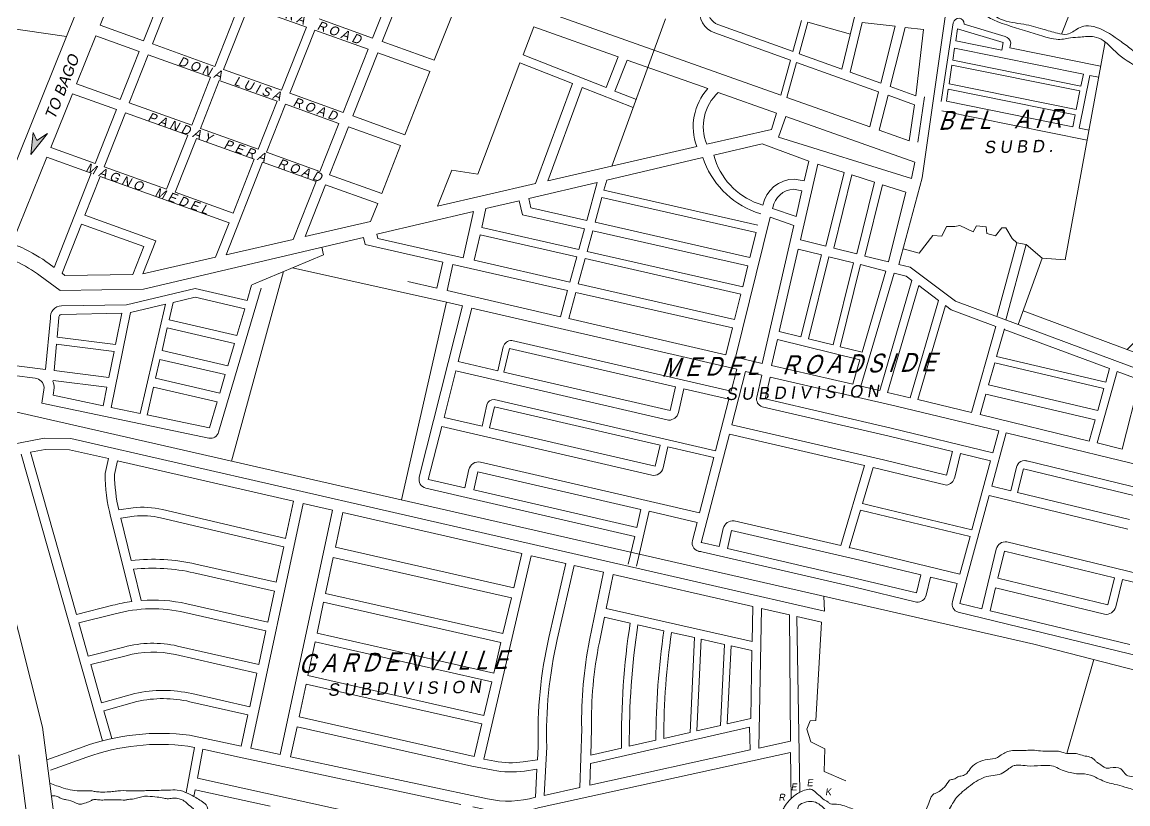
# Model space of a CAD drawing. Header units: metres. Extents: x -460 to 31334, y -1777 to 24987.
# Drawn here: x 71.998 to 73.101, y -757.278 to -756.499 of the extents above; entities that cross this region are included whole.
import ezdxf
from ezdxf.enums import TextEntityAlignment as Align

# ---------------------------------------------------------------- set-up
doc = ezdxf.new("R2010")
doc.units = ezdxf.units.M
doc.header["$MEASUREMENT"] = 0
doc.layers.add('VICINITY_MAP', color=7, linetype='Continuous', lineweight=13)
doc.styles.add('LOT_NO', font='ARIALN.TTF', dxfattribs={"width": 1.5})
doc.styles.add('PX-0', font='leroy')

msp = doc.modelspace()

# ---------------------------------------------------------------- hatches: boundary and pattern name
at = {"layer": 'VICINITY_MAP', "lineweight": 0}
msp.add_hatch(color=250, dxfattribs=at).paths.add_polyline_path([(72.02373, -756.60976), (72.01305, -756.6168), (72.00948, -756.6089), (72.00706, -756.63058)])

# ---------------------------------------------------------------- linework, layer by layer
at = {"layer": 'VICINITY_MAP', "color": 250, "lineweight": 0}
for p, q in [((72.11938, -756.51726), (72.14423, -756.45432)), ((72.34776, -756.51461), (72.37141, -756.4547)), ((72.12837, -756.52049), (72.15322, -756.45755)), ((72.35736, -756.51806), (72.38102, -756.45812)), ((72.40928, -756.53672), (72.43301, -756.4766)), ((72.19062, -756.54286), (72.21546, -756.47992)), ((72.19925, -756.54596), (72.2241, -756.48302)), ((72.28176, -756.50374), (72.2241, -756.48302)), ((72.34776, -756.51461), (72.29455, -756.49548)), ((72.58633, -756.64221), (72.6399, -756.49531)), ((72.76683, -756.52807), (72.7754, -756.4972)), ((72.77287, -756.53025), (72.78157, -756.49892)), ((72.82927, -756.48933), (72.81567, -756.54564)), ((72.11938, -756.51726), (72.07605, -756.50168)), ((72.25692, -756.56669), (72.28176, -756.50374)), ((72.26526, -756.56968), (72.29011, -756.50674)), ((72.34331, -756.52586), (72.29011, -756.50674)), ((72.85449, -756.5596), (72.86886, -756.5029)), ((72.86388, -756.56297), (72.87881, -756.50408)), ((72.91446, -756.57799), (72.92669, -756.49947)), ((72.93103, -756.50528), (72.97656, -756.51919)), ((72.93747, -756.50066), (72.97841, -756.51316)), ((72.1151, -756.52811), (72.07169, -756.51251)), ((72.19062, -756.54286), (72.12837, -756.52049)), ((72.40928, -756.53672), (72.35736, -756.51806)), ((72.92913, -756.51751), (72.9752, -756.52682)), ((72.97656, -756.51919), (72.97503, -756.52679)), ((72.98391, -756.51936), (72.9829, -756.52433)), ((72.0962, -756.57598), (72.1151, -756.52811)), ((72.10519, -756.57921), (72.12409, -756.53134)), ((72.18633, -756.55371), (72.12409, -756.53134)), ((72.31847, -756.58881), (72.34331, -756.52586)), ((72.32807, -756.59226), (72.35291, -756.52931)), ((72.40519, -756.5481), (72.35291, -756.52931)), ((72.49772, -756.53135), (72.58055, -756.56403)), ((72.92784, -756.52471), (73.05635, -756.55068)), ((72.9829, -756.52433), (73.07353, -756.54265)), ((72.4947, -756.53929), (72.54691, -756.55989)), ((72.59266, -756.53333), (72.58055, -756.56403)), ((72.60157, -756.5365), (72.58934, -756.5675)), ((72.75473, -756.57161), (72.76442, -756.53672)), ((72.76078, -756.57376), (72.77046, -756.53889)), ((72.92538, -756.54158), (73.05297, -756.56737)), ((72.92614, -756.53665), (73.05396, -756.56248)), ((72.16744, -756.60158), (72.18633, -756.55371)), ((72.25692, -756.56669), (72.19925, -756.54596)), ((72.37999, -756.61092), (72.40484, -756.54797)), ((73.05217, -756.60427), (73.06274, -756.55197)), ((73.05396, -756.56248), (73.05635, -756.55068)), ((73.06274, -756.55197), (73.0715, -756.55374)), ((72.0962, -756.57598), (72.05244, -756.56025)), ((72.17607, -756.60468), (72.19497, -756.55681)), ((72.25263, -756.57754), (72.19497, -756.55681)), ((72.51013, -756.65973), (72.54691, -756.55989)), ((72.52235, -756.65692), (72.55668, -756.56374)), ((72.55668, -756.56374), (72.60761, -756.58384)), ((72.92246, -756.5603), (73.04922, -756.58592)), ((72.09229, -756.5859), (72.04845, -756.57015)), ((72.31847, -756.58881), (72.26526, -756.56968)), ((72.58934, -756.5675), (72.61073, -756.57594)), ((72.84346, -756.60314), (72.85228, -756.56832)), ((72.85285, -756.60648), (72.86167, -756.57169)), ((72.89134, -756.61833), (72.89792, -756.57324)), ((72.92163, -756.56561), (73.04816, -756.59118)), ((73.04922, -756.58592), (73.05297, -756.56737)), ((72.07106, -756.63967), (72.09229, -756.5859)), ((72.16744, -756.60158), (72.10519, -756.57921)), ((72.23374, -756.62541), (72.25263, -756.57754)), ((72.24208, -756.62841), (72.26098, -756.58053)), ((72.31419, -756.59966), (72.26098, -756.58053)), ((72.91525, -756.58702), (73.06002, -756.61629)), ((72.91978, -756.57751), (73.04578, -756.60298)), ((72.08005, -756.6429), (72.10128, -756.58913)), ((72.16352, -756.6115), (72.10128, -756.58913)), ((72.37999, -756.61092), (72.32807, -756.59226)), ((72.75056, -756.58944), (72.74538, -756.60563)), ((72.75963, -756.59267), (72.75228, -756.6135)), ((73.04578, -756.60298), (73.04816, -756.59118)), ((72.23374, -756.62541), (72.17607, -756.60468)), ((72.29529, -756.64753), (72.31419, -756.59966)), ((72.30489, -756.65098), (72.32378, -756.60311)), ((72.37571, -756.62177), (72.32378, -756.60311)), ((73.05217, -756.60427), (73.06205, -756.60626)), ((72.1423, -756.66527), (72.16352, -756.6115)), ((72.15093, -756.66837), (72.17216, -756.6146)), ((72.22982, -756.63533), (72.17216, -756.6146)), ((72.07106, -756.63967), (72.02684, -756.62378)), ((72.29529, -756.64753), (72.24208, -756.62841)), ((72.35681, -756.66964), (72.37571, -756.62177)), ((72.06727, -756.64927), (72.02298, -756.63335)), ((72.20171, -756.73067), (72.23816, -756.63833)), ((72.2086, -756.6891), (72.22982, -756.63533)), ((72.29137, -756.65745), (72.23816, -756.63833)), ((72.79173, -756.64024), (72.77426, -756.71583)), ((72.78263, -756.63733), (72.77807, -756.65707)), ((72.88499, -756.65451), (72.88841, -756.63844)), ((72.0302, -756.74318), (72.06727, -756.64927)), ((72.06095, -756.69128), (72.07626, -756.6525)), ((72.20481, -756.69869), (72.07626, -756.6525)), ((72.1423, -756.66527), (72.08005, -756.6429)), ((72.35681, -756.66964), (72.30489, -756.65098)), ((72.81791, -756.64862), (72.7996, -756.72214)), ((72.82564, -756.6511), (72.80746, -756.7241)), ((72.26854, -756.7153), (72.29137, -756.65745)), ((72.28059, -756.71253), (72.30097, -756.6609)), ((72.3529, -756.67956), (72.30097, -756.6609)), ((72.57163, -756.65856), (72.56127, -756.69633)), ((72.58113, -756.65632), (72.57839, -756.66632)), ((72.84824, -756.65833), (72.83044, -756.72981)), ((72.85623, -756.66089), (72.83856, -756.73184)), ((72.2086, -756.6891), (72.15093, -756.66837)), ((72.50555, -756.68368), (72.50342, -756.6746)), ((72.57645, -756.67342), (72.56964, -756.69823)), ((72.73027, -756.70834), (72.57645, -756.67342)), ((72.7319, -756.70117), (72.57839, -756.66632)), ((72.77579, -756.6669), (72.76988, -756.6925)), ((72.87927, -756.66826), (72.86199, -756.73767)), ((72.3458, -756.69753), (72.3529, -756.67956)), ((72.46082, -756.68462), (72.45653, -756.70348)), ((72.49727, -756.69078), (72.49399, -756.67682)), ((72.56127, -756.69633), (72.50555, -756.68368)), ((72.13183, -756.71676), (72.06095, -756.69128)), ((72.44836, -756.68754), (72.43791, -756.73358)), ((72.55896, -756.70478), (72.49727, -756.69078)), ((72.03815, -756.74904), (72.05752, -756.69998)), ((72.11977, -756.72235), (72.05752, -756.69998)), ((72.19124, -756.73308), (72.20481, -756.69869)), ((72.55329, -756.72545), (72.45653, -756.70348)), ((72.55896, -756.70478), (72.55329, -756.72545)), ((72.56732, -756.70668), (72.56166, -756.72735)), ((72.72186, -756.74177), (72.56732, -756.70668)), ((72.72396, -756.73327), (72.56964, -756.69823)), ((72.76784, -756.70132), (72.73605, -756.83882)), ((72.11882, -756.74973), (72.13183, -756.71676)), ((72.34033, -756.72041), (72.33867, -756.71334)), ((72.35295, -756.71429), (72.35198, -756.71021)), ((72.43791, -756.73358), (72.35295, -756.71429)), ((72.4549, -756.71066), (72.44912, -756.73613)), ((72.55134, -756.73255), (72.4549, -756.71066)), ((72.98998, -756.71875), (72.96993, -756.79219)), ((72.10878, -756.75017), (72.11977, -756.72235)), ((72.29877, -756.73065), (72.29703, -756.72313)), ((72.41765, -756.73796), (72.34033, -756.72041)), ((72.71672, -756.76255), (72.56166, -756.72735)), ((72.77213, -756.72503), (72.75315, -756.80714)), ((72.99931, -756.72024), (72.97895, -756.79554)), ((72.22733, -756.76051), (72.29877, -756.73065)), ((72.41177, -756.76385), (72.41765, -756.73796)), ((72.42203, -756.76623), (72.42792, -756.7403)), ((72.54211, -756.76622), (72.42792, -756.7403)), ((72.54443, -756.75777), (72.44912, -756.73613)), ((72.55134, -756.73255), (72.54443, -756.75777)), ((72.55971, -756.73445), (72.5528, -756.75967)), ((72.71495, -756.7697), (72.55971, -756.73445)), ((72.7748, -756.81253), (72.79516, -756.73076)), ((72.78238, -756.81441), (72.80273, -756.73265)), ((72.80693, -756.82052), (72.82728, -756.73876)), ((72.81375, -756.82222), (72.83411, -756.74046)), ((72.99143, -756.80018), (73.01515, -756.7339)), ((72.86758, -756.74879), (72.83458, -756.86159)), ((72.85954, -756.74679), (72.83587, -756.82773)), ((72.70868, -756.79506), (72.5528, -756.75967)), ((72.88549, -756.75617), (72.85338, -756.86594)), ((72.89218, -756.76118), (72.86102, -756.8677)), ((72.54211, -756.76622), (72.53495, -756.79233)), ((72.55048, -756.76812), (72.54331, -756.79426)), ((72.70657, -756.80356), (72.55048, -756.76812)), ((72.11603, -756.88876), (72.14124, -756.77991)), ((72.14494, -756.79536), (72.14893, -756.77811)), ((72.91208, -756.7761), (72.88371, -756.87307)), ((72.9188, -756.78113), (72.89137, -756.87492)), ((72.08727, -756.88273), (72.1064, -756.78805)), ((72.09139, -756.81999), (72.09767, -756.78886)), ((72.21238, -756.81098), (72.14494, -756.79536)), ((72.13784, -756.82599), (72.14308, -756.80338)), ((72.21004, -756.8189), (72.14308, -756.80338)), ((72.7748, -756.81253), (72.75315, -756.80714)), ((72.94492, -756.88787), (72.96926, -756.80202)), ((72.96977, -756.83196), (72.97759, -756.80438)), ((72.03329, -756.81266), (72.09139, -756.81999)), ((72.75136, -756.81489), (72.74533, -756.84096)), ((72.83363, -756.83537), (72.75136, -756.81489)), ((72.80693, -756.82052), (72.78238, -756.81441)), ((72.0324, -756.81974), (72.08997, -756.82701)), ((72.08474, -756.85289), (72.08997, -756.82701)), ((72.20344, -756.84119), (72.13784, -756.82599)), ((72.83587, -756.82773), (72.81375, -756.82222)), ((71.94954, -756.83562), (72.02177, -756.84497)), ((72.13145, -756.85356), (72.13577, -756.83491)), ((72.20083, -756.84998), (72.13577, -756.83491)), ((72.83363, -756.83537), (72.82651, -756.85972)), ((72.96175, -756.86025), (72.96797, -756.83831)), ((73.07687, -756.86399), (72.96797, -756.83831)), ((73.07867, -756.85764), (72.96977, -756.83196)), ((73.08509, -756.83499), (73.08513, -756.83487)), ((72.03015, -756.84601), (72.08474, -756.85289)), ((73.06998, -756.91812), (73.09016, -756.84695)), ((73.07867, -756.85764), (73.08251, -756.84411)), ((72.02923, -756.85584), (72.08278, -756.8626)), ((72.07906, -756.88101), (72.08278, -756.8626)), ((72.12293, -756.89036), (72.12939, -756.86248)), ((72.19278, -756.87717), (72.12939, -756.86248)), ((72.19539, -756.86837), (72.13145, -756.85356)), ((73.07065, -756.88593), (72.96175, -756.86025)), ((73.09508, -756.92419), (73.11267, -756.85532)), ((72.95334, -756.88991), (72.9591, -756.86958)), ((73.068, -756.89526), (72.9591, -756.86958)), ((73.07065, -756.88593), (73.07687, -756.86399)), ((73.06207, -756.91621), (73.068, -756.89526)), ((72.00664, -756.92743), (72.05252, -757.08896)), ((71.99742, -756.92923), (72.07858, -757.21495)), ((72.81457, -757.02037), (72.83832, -756.94053)), ((72.83605, -756.9785), (72.84672, -756.94261)), ((72.27858, -756.97832), (72.22643, -757.22244)), ((72.26906, -756.97614), (72.26109, -757.01349)), ((72.3078, -756.98502), (72.25575, -757.22871)), ((72.31808, -756.98738), (72.31065, -757.02216)), ((72.61078, -757.04091), (72.62341, -756.98627)), ((72.61107, -757.00251), (72.61526, -756.98439)), ((72.82286, -757.02284), (72.83407, -756.98517)), ((72.60263, -757.03902), (72.60906, -757.01123)), ((72.25932, -757.02177), (72.25179, -757.05701)), ((72.30846, -757.03244), (72.30084, -757.06811)), ((72.50601, -757.03048), (72.45855, -757.23325)), ((72.49647, -757.02829), (72.48848, -757.06242)), ((72.24992, -757.06575), (72.24331, -757.0967)), ((72.29897, -757.07685), (72.29236, -757.10781)), ((72.48608, -757.07265), (72.47777, -757.10816)), ((72.58066, -757.08299), (72.72617, -757.11588)), ((72.72682, -757.08113), (72.72617, -757.11588)), ((72.73549, -757.08312), (72.73289, -757.22219)), ((72.57867, -757.09181), (72.60452, -757.09765)), ((72.76335, -757.08951), (72.7644, -757.21525)), ((72.77054, -757.09116), (72.77373, -757.26623)), ((72.05492, -757.09739), (72.06431, -757.13047)), ((72.24148, -757.10528), (72.2343, -757.13889)), ((72.61225, -757.0994), (72.63818, -757.10526)), ((72.29052, -757.11638), (72.28335, -757.14999)), ((72.64577, -757.10698), (72.66882, -757.11219)), ((72.66422, -757.20663), (72.66882, -757.11219)), ((72.67098, -757.2051), (72.67544, -757.11369)), ((72.67544, -757.11369), (72.69869, -757.11894)), ((72.47573, -757.11687), (72.46852, -757.14769)), ((72.69475, -757.19969), (72.69869, -757.11894)), ((72.70129, -757.1982), (72.70509, -757.12039)), ((72.70509, -757.12039), (72.726, -757.12512)), ((72.726, -757.12512), (72.72473, -757.19286)), ((72.06671, -757.1389), (72.0776, -757.17725)), ((72.23247, -757.14745), (72.22526, -757.1812)), ((72.28152, -757.15855), (72.27455, -757.19114)), ((72.46652, -757.15622), (72.45869, -757.18968)), ((72.07984, -757.18513), (72.08769, -757.21277)), ((72.22355, -757.18921), (72.21689, -757.2204)), ((72.70129, -757.1982), (72.72473, -757.19286)), ((72.27246, -757.20094), (72.26606, -757.23091)), ((72.45669, -757.19821), (72.44909, -757.23066)), ((72.56513, -757.23746), (72.72357, -757.2014)), ((72.67098, -757.2051), (72.69475, -757.19969)), ((72.72357, -757.2014), (72.72414, -757.22412)), ((72.60371, -757.22041), (72.63019, -757.21438)), ((72.63796, -757.21261), (72.66422, -757.20663)), ((72.69433, -757.2081), (72.69434, -757.20806)), ((72.17037, -757.22171), (72.16188, -757.26663)), ((72.17852, -757.22325), (72.17304, -757.25221)), ((72.25575, -757.22871), (72.22643, -757.22244)), ((72.56537, -757.22913), (72.59582, -757.2222)), ((72.76449, -757.22649), (72.76499, -757.27252)), ((72.42861, -757.30834), (72.17304, -757.25221)), ((72.17084, -757.26383), (72.16958, -757.27052)), ((72.24571, -757.28027), (72.17084, -757.26383))]:
    msp.add_line(p, q, dxfattribs=at)
for points in [[(72.09954, -756.37155), (71.9603, -756.71702)], [(72.10135, -756.43891), (72.07605, -756.50168)], [(72.38853, -756.44147), (72.75473, -756.57161)], [(72.95377, -756.47174), (72.93792, -756.46838), (72.94123, -756.44399), (72.9568, -756.44142), (72.98475, -756.45523), (73.01083, -756.44681), (73.0183, -756.46067), (73.05185, -756.46682), (73.03458, -756.51072)], [(72.92039, -756.48192), (72.89568, -756.65403), (72.87252, -756.74029)], [(72.78157, -756.49892), (72.8241, -756.51073)], [(72.86886, -756.5029), (72.83598, -756.49898), (72.82399, -756.54863)], [(72.04254, -756.51297), (71.95738, -756.50084)], [(72.50835, -756.50337), (72.49772, -756.53135)], [(72.50835, -756.50337), (72.59266, -756.53333)], [(72.8892, -756.57208), (72.89709, -756.50626), (72.87881, -756.50408)], [(72.92913, -756.51751), (72.93103, -756.50528)], [(72.07169, -756.51251), (72.05244, -756.56025)], [(73.07797, -756.51845), (73.03812, -756.73568), (73.01515, -756.7339), (72.99931, -756.72024), (72.98998, -756.71875), (72.98532, -756.71442), (72.97901, -756.70373), (72.9752, -756.70381), (72.96865, -756.71186), (72.96021, -756.70944), (72.95947, -756.7029), (72.94985, -756.70187), (72.94646, -756.70788), (72.93322, -756.70129), (72.92821, -756.70246), (72.91998, -756.70247), (72.91529, -756.71216), (72.90613, -756.71143), (72.89276, -756.72906), (72.8767, -756.72475)], [(72.81567, -756.54564), (72.77287, -756.53025)], [(72.92614, -756.53665), (72.928, -756.52474)], [(72.4947, -756.53929), (72.45257, -756.65021), (72.42691, -756.64617), (72.41233, -756.68223)], [(72.60157, -756.5365), (72.68194, -756.56506)], [(72.85228, -756.56832), (72.77046, -756.53889)], [(72.92246, -756.5603), (72.92538, -756.54158)], [(72.85449, -756.5596), (72.82399, -756.54863)], [(72.8892, -756.57208), (72.86388, -756.56297)], [(72.04845, -756.57015), (72.02684, -756.62378)], [(72.69241, -756.56878), (72.75056, -756.58944)], [(72.76078, -756.57376), (72.84346, -756.60314)], [(72.88789, -756.58112), (72.86167, -756.57169)], [(72.91978, -756.57751), (72.92163, -756.56561)], [(72.88265, -756.61707), (72.88789, -756.58112)], [(72.75963, -756.59267), (72.88841, -756.63844)], [(72.74538, -756.60563), (72.74538, -756.60563), (72.68087, -756.62047)], [(72.85285, -756.60648), (72.88265, -756.61707)], [(72.78263, -756.63733), (72.73618, -756.61991), (72.68799, -756.63147)], [(72.88499, -756.65451), (72.75228, -756.6135)], [(73.1001, -756.82508), (73.23996, -756.68355), (73.26943, -756.69643), (73.35618, -756.6203)], [(72.67094, -756.62275), (72.52235, -756.65692)], [(72.02298, -756.63335), (71.98824, -756.71955)], [(72.67686, -756.63381), (72.58113, -756.65632)], [(72.81791, -756.64862), (72.79173, -756.64024)], [(72.84824, -756.65833), (72.82564, -756.6511)], [(72.51013, -756.65973), (72.41233, -756.68223)], [(72.57163, -756.65856), (72.50342, -756.6746)], [(72.87927, -756.66826), (72.85623, -756.66089)], [(72.49399, -756.67682), (72.46082, -756.68462)], [(72.76988, -756.6925), (72.74642, -756.68446)], [(72.3458, -756.69753), (72.28059, -756.71253)], [(72.44836, -756.68754), (72.35198, -756.71021)], [(72.70971, -756.83288), (72.74426, -756.69322)], [(72.76784, -756.70132), (72.74426, -756.69322)], [(72.72396, -756.73327), (72.73013, -756.70831)], [(72.26854, -756.7153), (72.20171, -756.73067)], [(72.7996, -756.72214), (72.77426, -756.71583)], [(72.79516, -756.73076), (72.77198, -756.72499)], [(72.83044, -756.72981), (72.80746, -756.7241)], [(72.19124, -756.73308), (72.11882, -756.74973)], [(72.82728, -756.73876), (72.80273, -756.73265)], [(72.85954, -756.74679), (72.83411, -756.74046)], [(72.86199, -756.73767), (72.83856, -756.73184)], [(73.30633, -756.91722), (72.92901, -756.77698), (72.88379, -756.74309), (72.87252, -756.74029)], [(72.10878, -756.75017), (72.04109, -756.75121), (72.03815, -756.74904)], [(72.20721, -756.93621), (72.25878, -756.74736)], [(72.26786, -756.74357), (72.42146, -756.77785), (72.37657, -756.97481)], [(72.71672, -756.76255), (72.72186, -756.74177)], [(72.88549, -756.75617), (72.87965, -756.7518), (72.86758, -756.74879)], [(72.22267, -756.77625), (72.22717, -756.76104)], [(72.38295, -756.75719), (72.41177, -756.76385)], [(72.91208, -756.7761), (72.89218, -756.76118)], [(72.22027, -756.78436), (72.17095, -756.77297), (72.14893, -756.77811)], [(72.42203, -756.76623), (72.53495, -756.79233)], [(72.70868, -756.79506), (72.71495, -756.7697)], [(72.14124, -756.77991), (72.1064, -756.78805)], [(72.21238, -756.81098), (72.22027, -756.78436)], [(72.42146, -756.77785), (72.43751, -756.78156)], [(72.44659, -756.78366), (72.43308, -756.83708)], [(72.44659, -756.78366), (72.71074, -756.84472)], [(72.96926, -756.80202), (72.92444, -756.78536), (72.9188, -756.78113)], [(71.94621, -756.87673), (73.00706, -757.11851), (73.22656, -757.17513), (73.287, -756.9824), (73.31043, -756.90343), (72.99635, -756.78644)], [(72.54331, -756.79426), (72.69992, -756.83046)], [(72.69992, -756.83046), (72.70657, -756.80356)], [(73.08251, -756.84411), (72.9774, -756.80504)], [(72.48668, -756.81597), (72.70511, -756.86646)], [(72.03262, -756.81977), (72.03015, -756.84601)], [(72.20344, -756.84119), (72.21004, -756.8189)], [(72.47874, -756.84764), (72.48422, -756.82393)], [(72.48422, -756.82393), (72.64985, -756.86222)], [(72.43308, -756.83708), (72.4726, -756.84622)], [(72.70975, -756.83273), (72.73605, -756.83882)], [(72.19539, -756.86837), (72.20083, -756.84998)], [(72.43074, -756.84631), (72.41902, -756.89265)], [(72.43074, -756.84631), (72.64288, -756.89535)], [(72.47874, -756.84764), (72.64437, -756.88593)], [(72.71074, -756.84472), (72.70511, -756.86646)], [(72.71965, -756.84678), (72.70585, -756.90014)], [(72.71965, -756.84678), (72.73584, -756.85053)], [(72.74533, -756.84096), (72.82651, -756.85972)], [(73.11267, -756.85532), (73.09016, -756.84695)], [(72.02923, -756.85584), (72.02913, -756.85685)], [(72.64985, -756.86222), (72.64437, -756.88593)], [(72.74425, -756.85247), (72.7392, -756.87434)], [(72.74425, -756.85247), (72.86989, -756.88151), (72.97193, -756.90619)], [(72.83458, -756.86159), (72.85338, -756.86594)], [(72.65821, -756.86415), (72.70303, -756.87451)], [(72.86102, -756.8677), (72.87252, -756.87036), (72.88371, -756.87307)], [(72.08727, -756.88273), (72.11603, -756.88876)], [(72.12296, -756.89021), (72.18506, -756.90322), (72.19278, -756.87717)], [(72.46444, -756.90314), (72.46932, -756.88204)], [(72.46911, -756.87486), (72.68975, -756.92587)], [(72.46932, -756.88204), (72.63444, -756.92021)], [(72.70303, -756.87451), (72.68975, -756.92587)], [(72.73619, -756.88218), (72.86281, -756.91145), (72.92575, -756.92667)], [(72.7392, -756.87434), (72.86472, -756.90336), (72.96605, -756.92787)], [(72.89137, -756.87492), (72.94492, -756.88787)], [(72.41902, -756.89265), (72.45687, -756.90139)], [(72.95334, -756.88991), (73.06207, -756.91621)], [(72.41668, -756.90189), (72.40333, -756.95469)], [(72.41668, -756.90189), (72.62611, -756.9503)], [(72.46444, -756.90314), (72.62956, -756.94131)], [(72.70585, -756.90014), (72.85721, -756.93512), (72.92003, -756.95032)], [(72.97193, -756.90619), (72.96605, -756.92787)], [(71.94997, -756.92699), (72.02036, -756.91323), (72.04689, -756.91358), (72.79815, -757.08589), (72.79758, -757.07077)], [(72.70347, -756.90936), (72.67546, -757.01764)], [(72.70347, -756.90936), (72.83832, -756.94053)], [(72.97942, -756.90801), (72.965, -756.9612)], [(72.97942, -756.90801), (73.14926, -756.94909)], [(72.00664, -756.92743), (72.02138, -756.92455), (72.04554, -756.92487), (72.08442, -756.93379)], [(72.63444, -756.92021), (72.62956, -756.94131)], [(72.64219, -756.922), (72.688, -756.93259)], [(72.92575, -756.92667), (72.92003, -756.95032)], [(72.93389, -756.92864), (72.96388, -756.93589)], [(73.06998, -756.91812), (73.09508, -756.92419)], [(72.09357, -756.93589), (72.26906, -756.97614)], [(72.45533, -756.93733), (72.67372, -756.98781)], [(72.688, -756.93259), (72.67372, -756.98781)], [(72.96388, -756.93589), (72.94519, -757.0048)], [(72.99874, -756.93578), (73.14332, -756.97075)], [(72.4486, -756.96496), (72.45279, -756.94683)], [(72.45279, -756.94683), (72.61526, -756.98439)], [(72.84672, -756.94261), (72.91977, -756.96024)], [(72.9908, -756.96744), (72.99651, -756.94379)], [(72.99651, -756.94379), (73.10793, -756.97074)], [(72.40338, -756.9545), (72.43958, -756.96287)], [(72.965, -756.9612), (72.98398, -756.96579)], [(72.40072, -756.96307), (72.60906, -757.01123)], [(72.4486, -756.96496), (72.61107, -757.00251)], [(72.96247, -756.97055), (72.93325, -757.07831)], [(72.96247, -756.97055), (73.10074, -757.00392)], [(72.9908, -756.96744), (73.10221, -756.99438)], [(72.27858, -756.97832), (72.3078, -756.98502)], [(72.83605, -756.9785), (72.84537, -756.98065), (72.94519, -757.0048)], [(72.10717, -757.03528), (72.09663, -756.99314)], [(72.31808, -756.98738), (72.49647, -757.02829)], [(72.62341, -756.98627), (72.67126, -756.99734)], [(72.83407, -756.98517), (72.84377, -756.98741), (72.94338, -757.0115)], [(72.7015, -757.02342), (72.70569, -757.00529)], [(72.70569, -757.00529), (72.83362, -757.03487), (72.89444, -757.04958)], [(72.70816, -756.99577), (72.81457, -757.02037)], [(72.94338, -757.0115), (72.93325, -757.04885)], [(72.98006, -757.01665), (73.12136, -757.05082)], [(72.48848, -757.06242), (72.31065, -757.02216)], [(72.67156, -757.02567), (72.82728, -757.06167), (72.89011, -757.07687)], [(72.67552, -757.01741), (72.69313, -757.02148)], [(72.7015, -757.02342), (72.82981, -757.05308), (72.89006, -757.06765)], [(72.82302, -757.02232), (72.83588, -757.0253), (72.93325, -757.04885)], [(72.97113, -757.05301), (72.97769, -757.02588)], [(72.97769, -757.02588), (73.0873, -757.0524)], [(72.48608, -757.07265), (72.30846, -757.03244)], [(72.50601, -757.03048), (72.54041, -757.03837)], [(72.11714, -757.0751), (72.10936, -757.04403)], [(72.54875, -757.04029), (72.57783, -757.04696)], [(72.5875, -757.04917), (72.58066, -757.08299)], [(72.5875, -757.04917), (72.72682, -757.08113)], [(72.89444, -757.04958), (72.89006, -757.06765)], [(72.90385, -757.05185), (72.93068, -757.05834)], [(72.97113, -757.05301), (73.08074, -757.07952)], [(73.0873, -757.0524), (73.08074, -757.07952)], [(73.09521, -757.05431), (73.11884, -757.06002)], [(72.47777, -757.10816), (72.30084, -757.06811)], [(72.9633, -757.08537), (72.96882, -757.06257)], [(72.96882, -757.06257), (73.07735, -757.08882)], [(72.47573, -757.11687), (72.29897, -757.07685)], [(72.73549, -757.08312), (72.76335, -757.08951)], [(72.9333, -757.07811), (72.95514, -757.08339)], [(72.77054, -757.09116), (72.79545, -757.09687)], [(72.93167, -757.08692), (73.13922, -757.13712)], [(72.9633, -757.08537), (73.10265, -757.11907)], [(72.79545, -757.09687), (72.7895, -757.19482), (72.78398, -757.19496), (72.78075, -757.20328), (72.78452, -757.21615), (72.79856, -757.22308), (72.79795, -757.2456), (72.81958, -757.25472)], [(72.46652, -757.15622), (72.29052, -757.11638)], [(72.46852, -757.14769), (72.29236, -757.10781)], [(73.06679, -757.13392), (73.03993, -757.22765)], [(72.45669, -757.19821), (72.28152, -757.15855)], [(72.45869, -757.18968), (72.28335, -757.14999)], [(72.44909, -757.23066), (72.27455, -757.19114)], [(72.44681, -757.24041), (72.27246, -757.20094)], [(72.73289, -757.22219), (72.7644, -757.21525)], [(72.17848, -757.22344), (72.21459, -757.23116)], [(72.5645, -757.25929), (72.72414, -757.22412)], [(72.21459, -757.23116), (72.43588, -757.27842)], [(72.56513, -757.23746), (72.5645, -757.25929)], [(72.51166, -757.2434), (72.51017, -757.27126)], [(72.51885, -757.26934), (72.55452, -757.26149)]]:
    msp.add_lwpolyline(points, dxfattribs=at)
for points in [[(72.76442, -756.53672), (72.68884, -756.50954, -0.367047), (72.67402, -756.48377), (72.6762, -756.46965)], [(72.76706, -756.52816), (72.69187, -756.50112, -0.3692984), (72.68284, -756.48528), (72.68488, -756.47206)], [(72.73468, -756.68994), (72.72937, -756.68811, -0.2218534), (72.67686, -756.63381)], [(72.73685, -756.68117), (72.73229, -756.6796, -0.2498141), (72.68799, -756.63147)], [(72.73685, -756.68117, -0.3512312), (72.76816, -756.65514), (72.77807, -756.65707)], [(72.74642, -756.68446), (72.74669, -756.68337, -0.3415018), (72.76737, -756.66526), (72.77579, -756.6669)], [(72.33867, -756.71334), (72.11932, -756.76492), (72.03629, -756.7662), (72.01652, -756.75162, 0.0506142), (71.99214, -756.7372), (71.98267, -756.73338)], [(72.0302, -756.74318), (72.02537, -756.73962, 0.0512317), (71.99805, -756.7235), (71.98824, -756.71955)], [(71.98267, -756.73338), (71.97039, -756.76383, 0.1783667), (71.95887, -756.96526), (72.01863, -757.20131), (72.05761, -757.50072, -0.038555), (72.06, -757.54631, -0.038555)], [(71.94826, -756.84551), (72.01133, -756.85368, -0.3429351), (72.0204, -756.86282), (72.01804, -756.87842), (72.18458, -756.91331, 0.399311), (72.19425, -756.90734), (72.23674, -756.76388)], [(72.22267, -756.77625), (72.17094, -756.7643), (72.10235, -756.78033), (72.03746, -756.78162, 0.4366967), (72.02658, -756.79384), (72.02177, -756.84497)], [(72.43751, -756.78156), (72.3943, -756.9524, 0.4168026), (72.40072, -756.96307, 0.4021651)], [(72.09767, -756.78886), (72.03762, -756.79006, 0.4967808), (72.03509, -756.79355), (72.03329, -756.81266)], [(72.4726, -756.84622), (72.47808, -756.82251, -0.3612013), (72.48668, -756.81597, -0.3612013)], [(72.73584, -756.85053), (72.73078, -756.8724, 0.3836385), (72.73619, -756.88218, -0.0623511)], [(72.02913, -756.85685, -0.0795981), (72.03043, -756.8632), (72.02932, -756.87059), (72.07906, -756.88101)], [(72.65821, -756.86415), (72.65273, -756.88786, -0.3610683), (72.64288, -756.89535, -0.6203522)], [(72.45687, -756.90139), (72.46175, -756.88029, -0.3696323), (72.46911, -756.87486, -0.3696323)], [(72.64219, -756.922), (72.63731, -756.9431, -0.4066073), (72.62611, -756.9503, -0.5152184)], [(72.93389, -756.92864), (72.92817, -756.95229, -0.2958968), (72.91977, -756.96024, -2.2031015)], [(72.10771, -757.07611), (72.08656, -756.99158, -0.0579931), (72.08099, -756.94874), (72.08442, -756.93379)], [(72.09462, -756.98487, -0.0499868), (72.09039, -756.94973), (72.09357, -756.93589)], [(72.43958, -756.96287), (72.44377, -756.94475, -0.421389), (72.45533, -756.93733, -0.3108797)], [(72.98398, -756.96579), (72.9897, -756.94214, -0.452881), (73.00086, -756.93629, -0.1835007)], [(72.26126, -757.01353), (72.13833, -756.9845, 0.0866454), (72.10906, -756.98277), (72.09462, -756.98487)], [(72.25932, -757.02177), (72.13638, -756.99275, 0.0862345), (72.11014, -756.99117), (72.09663, -756.99314)], [(72.67126, -756.99734), (72.6666, -757.01535, 0.4802874), (72.6749, -757.02645)], [(72.69313, -757.02148), (72.69732, -757.00336, -0.3838495), (72.70816, -756.99577, -0.3197011)], [(72.95514, -757.08339), (72.96953, -757.02391, -0.3820546), (72.98006, -757.01665, -0.6321172)], [(72.25179, -757.05701), (72.17164, -757.03886, 0.0837325), (72.10717, -757.03528, 0.0837325)], [(72.54041, -757.03837), (72.52353, -757.11202, 0.063903), (72.51287, -757.22097), (72.51217, -757.23404)], [(72.24992, -757.06575), (72.16967, -757.04758, 0.0820981), (72.10936, -757.04403, 0.0820981)], [(72.54875, -757.04028), (72.53188, -757.11393, 0.0641152), (72.52143, -757.22106), (72.51885, -757.26934)], [(72.57783, -757.04696), (72.56412, -757.11484, 0.0550347), (72.55622, -757.20303), (72.55452, -757.26149)], [(72.90385, -757.05185), (72.89948, -757.06993, -0.3627295), (72.89011, -757.07687, -10.8478884)], [(72.93068, -757.05834), (72.92581, -757.0763, 0.4047245), (72.93167, -757.08692)], [(73.09521, -757.05431), (73.08865, -757.08143, -0.3964898), (73.07735, -757.08882, 18.7572746)], [(72.10771, -757.07611, 0.0312256), (72.08893, -757.07992), (72.05252, -757.08896)], [(72.24331, -757.0967), (72.16268, -757.07845, 0.0747662), (72.11714, -757.0751, 0.0747662)], [(72.24148, -757.10528), (72.16074, -757.087, 0.1220255), (72.09113, -757.08841), (72.05492, -757.09739)], [(72.57887, -757.09185), (72.57383, -757.1168, 0.0551902), (72.56613, -757.20307), (72.56537, -757.22913)], [(72.2343, -757.13889), (72.15316, -757.12052, 0.1227552), (72.09976, -757.12167), (72.06431, -757.13047)], [(72.23247, -757.14745), (72.15122, -757.12906, 0.1229981), (72.10197, -757.13015), (72.06671, -757.1389)], [(72.22526, -757.1812), (72.16754, -757.16799, 0.1115777), (72.11071, -757.16784), (72.0776, -757.17725)], [(72.22355, -757.18921), (72.16572, -757.17598, 0.111094), (72.11272, -757.17579), (72.07984, -757.18513)], [(72.02287, -757.23389), (72.05924, -757.2209, -0.1179567), (72.16533, -757.20939), (72.21689, -757.2204)], [(72.02657, -757.24424), (72.06294, -757.23126, -0.1174289), (72.16349, -757.22024), (72.17037, -757.22171)], [(72.44761, -757.28093), (72.46013, -757.2836, 0.1217718), (72.51285, -757.28192), (72.76449, -757.22649)], [(71.99515, -757.22899), (72.03097, -757.50419, -0.1490778), (72.0049, -757.65929), (71.68097, -758.342), (71.55718, -758.59779)], [(72.26606, -757.23091), (72.46242, -757.27285, 0.1225603), (72.51017, -757.27126)], [(72.45855, -757.23325), (72.46958, -757.23534, 0.0826279), (72.49793, -757.23596), (72.51217, -757.23404)], [(72.44681, -757.24041), (72.46787, -757.24439, 0.0825153), (72.4992, -757.24508), (72.51166, -757.2434)]]:
    msp.add_lwpolyline(points, format="xyb", dxfattribs=at)
msp.add_lwpolyline([(72.00948, -756.6089), (72.00706, -756.63058), (72.02373, -756.60976), (72.01305, -756.6168)], close=True, dxfattribs=at)
for centre, radius, start, end in [((72.93206, -756.50031), 0.00543, 356.28591, 171.14634), ((72.97608, -756.52076), 0.00795, 10.1617, 73.01656), ((72.7241, -756.60299), 0.05671, 138.02602, 200.39493), ((72.7241, -756.60299), 0.04663, 132.81478, 202.01578), ((73.38692, -757.21491), 0.79114, 171.47663, 180.52823), ((73.38692, -757.21491), 0.78323, 171.51927, 180.40218), ((73.38692, -757.21491), 0.75673, 171.66876, 179.95983), ((73.38692, -757.21491), 0.74897, 171.71454, 179.82425)]:
    msp.add_arc(centre, radius, start, end, dxfattribs=at)
for points in [[(72.18077, -756.24173), (72.18964, -756.24349), (72.2015, -756.24325), (72.20772, -756.24313), (72.21785, -756.24123), (72.22346, -756.23942), (72.23426, -756.2426), (72.24167, -756.24584), (72.24796, -756.24966), (72.25267, -756.25917), (72.25903, -756.26638), (72.26928, -756.27069), (72.27494, -756.27114), (72.28625, -756.27148), (72.29471, -756.27075), (72.29925, -756.27179), (72.3072, -756.27389), (72.31401, -756.27544), (72.32131, -756.27304), (72.3365, -756.26992), (72.34271, -756.26979), (72.3507, -756.27358), (72.36378, -756.27784), (72.3797, -756.28317), (72.38319, -756.28818), (72.39227, -756.29026), (72.41315, -756.28871), (72.41821, -756.28748), (72.42674, -756.2907), (72.42904, -756.29235), (72.43196, -756.29737), (72.4349, -756.30296), (72.43676, -756.31139), (72.43417, -756.32329), (72.43315, -756.3284), (72.43555, -756.33569), (72.44011, -756.33785), (72.44568, -756.33379), (72.44783, -756.3281), (72.44663, -756.32474), (72.44647, -756.31684), (72.45086, -756.30998), (72.45361, -756.30653), (72.46376, -756.3052), (72.46882, -756.30397), (72.47502, -756.30329), (72.48176, -756.30146), (72.48968, -756.30186), (72.49648, -756.30286), (72.50444, -756.30552), (72.5113, -756.30934), (72.51762, -756.31486), (72.52814, -756.31641), (72.53695, -756.30495), (72.54476, -756.30028), (72.556, -756.29723), (72.55933, -756.29434), (72.57171, -756.29183), (72.57894, -756.28604), (72.58792, -756.28304), (72.5924, -756.2807), (72.59974, -756.28055), (72.60536, -756.27931), (72.61669, -756.28078), (72.62238, -756.28292), (72.62983, -756.28785), (72.63782, -756.29221), (72.64579, -756.29487), (72.65483, -756.29526), (72.66556, -756.29504), (72.67173, -756.29266), (72.68074, -756.29135), (72.68863, -756.29007), (72.70044, -756.28977), (72.70847, -756.29362), (72.71418, -756.29633), (72.72045, -756.29903), (72.73339, -756.29651), (72.73938, -756.2851), (72.73751, -756.27667), (72.73116, -756.26946), (72.72876, -756.26273), (72.73878, -756.25519), (72.74327, -756.25341), (72.75175, -756.25381), (72.76009, -756.2536), (72.77051, -756.25964), (72.77341, -756.26354), (72.77577, -756.26857), (72.78053, -756.28033), (72.78361, -756.29326), (72.78881, -756.29936), (72.79612, -756.29752), (72.79769, -756.29128), (72.79751, -756.28225), (72.80195, -756.27821), (72.80811, -756.27527), (72.8126, -756.27405), (72.82281, -756.2761), (72.83588, -756.27979), (72.84499, -756.283), (72.85137, -756.29134), (72.85037, -756.29813), (72.85054, -756.3066), (72.85465, -756.31442), (72.86292, -756.33232), (72.86694, -756.33563), (72.88129, -756.3472), (72.88756, -756.3499), (72.89837, -756.35363), (72.91434, -756.36122), (72.92631, -756.36663), (72.93313, -756.36818), (72.93934, -756.36806), (72.94556, -756.3685), (72.95184, -756.37176), (72.96131, -756.37857), (72.96658, -756.38806), (72.9685, -756.39931), (72.97319, -756.40769), (72.97611, -756.41271), (72.97959, -756.41716), (72.98205, -756.42727), (72.9795, -756.44087), (72.9757, -756.44885), (72.97076, -756.45572), (72.96694, -756.46258), (72.96425, -756.4694), (72.96326, -756.4762), (72.96458, -756.48577), (72.96694, -756.4908), (72.97381, -756.49575), (72.99708, -756.50093), (73.01582, -756.50564), (73.03059, -756.50986), (73.04022, -756.5108), (73.0514, -756.50493), (73.0587, -756.50252), (73.06946, -756.504), (73.09404, -756.51819), (73.10551, -756.52699), (73.11299, -756.53362), (73.11814, -756.53691), (73.12327, -756.53906), (73.12895, -756.54064), (73.13462, -756.54166), (73.14085, -756.54266), (73.14597, -756.54425), (73.14719, -756.54875), (73.15299, -756.55653), (73.15483, -756.56384), (73.16113, -756.56766), (73.16859, -756.57372), (73.17469, -756.58002), (73.19063, -756.58591), (73.19628, -756.5858), (73.20184, -756.58117), (73.20851, -756.57596), (73.21913, -756.5701), (73.223, -756.56607), (73.2241, -756.56436), (73.23476, -756.56076), (73.23699, -756.55902), (73.24659, -756.55883), (73.25679, -756.56032), (73.26533, -756.56354), (73.27274, -756.56678), (73.27841, -756.56779), (73.28513, -756.56484), (73.28961, -756.56305), (73.29752, -756.5629), (73.30493, -756.56613), (73.30892, -756.56831), (73.31517, -756.56988), (73.3214, -756.57089), (73.32536, -756.57081), (73.3316, -756.57238), (73.3368, -756.57792), (73.34027, -756.5818), (73.34435, -756.5885), (73.3501, -756.59346), (73.35523, -756.59562), (73.36044, -756.60172), (73.37747, -756.6059), (73.38707, -756.60571), (73.39782, -756.60662), (73.40404, -756.6065), (73.40848, -756.60246), (73.41293, -756.59898), (73.41569, -756.59611), (73.42011, -756.59094), (73.43058, -756.57774), (73.44563, -756.56728), (73.45521, -756.56596), (73.4676, -756.56402), (73.47659, -756.56158), (73.49346, -756.55786), (73.503, -756.55428), (73.51416, -756.54729), (73.521, -756.55054), (73.52449, -756.55555), (73.52587, -756.56794), (73.52999, -756.57633), (73.53405, -756.58189), (73.53839, -756.58756), (73.54817, -756.59639), (73.55219, -756.5997), (73.55846, -756.6024), (73.56808, -756.60334), (73.57945, -756.60706), (73.58742, -756.60972), (73.59537, -756.61182), (73.59832, -756.61798), (73.60181, -756.62299), (73.60535, -756.63082), (73.60823, -756.63359), (73.61509, -756.6374), (73.62077, -756.63898), (73.62819, -756.64279), (73.64011, -756.64537), (73.64965, -756.64236), (73.65635, -756.63827), (73.66758, -756.63466), (73.67713, -756.63221), (73.68334, -756.63209), (73.68849, -756.63537), (73.70392, -756.6441), (73.71078, -756.64791), (73.72277, -756.65445), (73.72461, -756.66175), (73.72823, -756.67297), (73.73782, -756.68648), (73.75322, -756.69408), (73.76348, -756.69839), (73.77205, -756.7033), (73.77838, -756.70882), (73.78995, -756.72271), (73.79682, -756.72709), (73.80423, -756.73033), (73.80885, -756.73531), (73.82201, -756.74352), (73.8345, -756.74666), (73.84417, -756.74985), (73.85381, -756.75192), (73.86456, -756.75283), (73.87305, -756.75323), (73.885, -756.75751), (73.90411, -756.75261), (73.91132, -756.74569), (73.93176, -756.7227), (73.95114, -756.70312), (73.9611, -756.6922), (73.97604, -756.67665)], [(73.99763, -756.8815), (73.99433, -756.87766), (73.9881, -756.87722), (73.98299, -756.87562), (73.97552, -756.86956), (73.96925, -756.86687), (73.96022, -756.86705), (73.95458, -756.86772), (73.94949, -756.86726), (73.94492, -756.86509), (73.93641, -756.863), (73.92736, -756.86262), (73.91303, -756.85218), (73.90563, -756.8495), (73.89828, -756.84909), (73.89202, -756.84695), (73.88803, -756.84534), (73.88351, -756.84543), (73.87615, -756.84445), (73.87219, -756.84396), (73.86484, -756.84411), (73.86206, -756.84642), (73.85875, -756.85044), (73.85545, -756.85446), (73.84196, -756.85811), (73.84259, -756.86149), (73.84545, -756.86312), (73.85237, -756.87032), (73.85586, -756.87534), (73.85765, -756.87982), (73.85941, -756.88317), (73.86291, -756.88874), (73.8664, -756.89376), (73.87049, -756.90045), (73.87228, -756.90549), (73.87131, -756.91342), (73.87084, -756.91794), (73.87265, -756.92412), (73.87561, -756.93083), (73.8797, -756.93753), (73.87857, -756.93755), (73.87457, -756.93537), (73.87225, -756.93203), (73.8699, -756.92756), (73.86581, -756.92087), (73.86282, -756.91246), (73.86095, -756.90403), (73.85854, -756.89617), (73.85557, -756.88889), (73.85086, -756.87939), (73.84736, -756.87381), (73.8439, -756.87049), (73.8365, -756.86782), (73.82799, -756.86573), (73.81889, -756.86309), (73.80232, -756.85382), (73.80084, -756.83578), (73.79388, -756.82689), (73.78641, -756.82083), (73.77114, -756.81294), (73.76026, -756.80525), (73.74379, -756.80106), (73.73296, -756.7962), (73.71983, -756.78968), (73.71027, -756.79157), (73.70182, -756.79287), (73.69786, -756.79294), (73.68761, -756.78863), (73.67512, -756.78549), (73.66832, -756.7845), (73.6576, -756.78528), (73.6503, -756.78768), (73.6396, -756.78959), (73.63113, -756.78976), (73.61927, -756.79), (73.61189, -756.78788), (73.60327, -756.78072), (73.59568, -756.76845), (73.59426, -756.7538), (73.57743, -756.73155), (73.55343, -756.71792), (73.53799, -756.70863), (73.5305, -756.70144), (73.5253, -756.69533), (73.52172, -756.6858), (73.5204, -756.67623), (73.51517, -756.669), (73.50771, -756.6635), (73.48557, -756.6583), (73.47825, -756.65957), (73.47207, -756.66082), (73.46079, -756.66218), (73.45516, -756.66285), (73.44492, -756.65967), (73.43632, -756.65307), (73.42545, -756.64651), (73.41173, -756.63832), (73.40141, -756.63062), (73.38675, -756.62162), (73.36978, -756.62026), (73.35508, -756.61999), (73.33946, -756.60167), (73.33471, -756.58991), (73.32894, -756.58381), (73.31927, -756.58062), (73.30958, -756.5763), (73.30445, -756.57414), (73.29422, -756.57096), (73.28688, -756.5711), (73.28014, -756.5735), (73.27566, -756.57528), (73.26604, -756.57434), (73.2615, -756.5733), (73.25412, -756.57176), (73.24506, -756.57081), (73.2383, -756.57151), (73.23102, -756.57504), (73.22543, -756.57797), (73.21765, -756.58434), (73.2104, -756.589), (73.20536, -756.59136), (73.19693, -756.59379), (73.18846, -756.59395), (73.18167, -756.59353), (73.17314, -756.59087), (73.1674, -756.58591), (73.16506, -756.582), (73.15815, -756.57536), (73.15296, -756.57039), (73.14613, -756.5677), (73.13974, -756.55879), (73.13906, -756.55316), (73.1356, -756.54984), (73.12714, -756.55058), (73.12203, -756.54899), (73.10948, -756.54303), (73.08597, -756.52599), (73.07619, -756.51715), (73.06708, -756.51338), (73.05352, -756.51365), (73.04337, -756.51442), (73.03662, -756.51569), (73.02927, -756.51583), (73.01906, -756.51378), (73.01054, -756.51112), (73.00201, -756.50847), (72.96688, -756.49647), (72.95542, -756.48879), (72.95185, -756.47983), (72.95341, -756.47303), (72.95552, -756.46508), (72.95929, -756.45597), (72.96197, -756.44858), (72.96468, -756.44288), (72.96963, -756.43601), (72.97234, -756.43031), (72.97334, -756.42408), (72.97152, -756.4179), (72.96571, -756.40955), (72.96049, -756.40288), (72.9564, -756.39619), (72.95343, -756.38891), (72.93926, -756.38637), (72.92793, -756.3849), (72.91602, -756.38288), (72.8972, -756.37366), (72.87949, -756.36385), (72.86126, -756.35631), (72.84743, -756.34303), (72.84593, -756.33309), (72.83378, -756.31866), (72.83341, -756.30003), (72.82656, -756.29622), (72.81354, -756.29535), (72.8091, -756.29939), (72.80691, -756.30282), (72.80815, -756.30844), (72.80937, -756.31293), (72.8083, -756.31578), (72.79707, -756.31939), (72.7863, -756.31735), (72.77995, -756.3107), (72.7741, -756.30065), (72.76883, -756.29116), (72.76358, -756.2828), (72.76224, -756.27266), (72.75541, -756.26997), (72.7509, -756.27063), (72.74816, -756.27464), (72.74941, -756.28082), (72.75297, -756.28922), (72.7549, -756.30103), (72.75501, -756.30668), (72.75395, -756.31009), (72.74215, -756.31314), (72.72968, -756.31114), (72.72238, -756.31354), (72.71791, -756.31589), (72.70774, -756.31609), (72.69981, -756.31512), (72.69745, -756.31008), (72.68775, -756.3052), (72.67926, -756.30424), (72.66693, -756.30956), (72.66246, -756.31191), (72.65454, -756.3115), (72.65171, -756.311), (72.64718, -756.31052), (72.63868, -756.30956), (72.63473, -756.30964), (72.6296, -756.30748), (72.6233, -756.30309), (72.61754, -756.29756), (72.61353, -756.29482), (72.60389, -756.29275), (72.59545, -756.29462), (72.58983, -756.29642), (72.57974, -756.30001), (72.57244, -756.30241), (72.5674, -756.30477), (72.56067, -756.30717), (72.5551, -756.31123), (72.54453, -756.31934), (72.5373, -756.32513), (72.53061, -756.32978), (72.5182, -756.33059), (72.50915, -756.33021), (72.50223, -756.32301), (72.48967, -756.31648), (72.47773, -756.31277), (72.47098, -756.31403), (72.46199, -756.31647), (72.45648, -756.32392), (72.45497, -756.33298), (72.45575, -756.34369), (72.45417, -756.34937), (72.44972, -756.35285), (72.43736, -756.35648), (72.43286, -756.3577), (72.4259, -756.34824), (72.42052, -756.33367), (72.42372, -756.32401), (72.42809, -756.31658), (72.42394, -756.30707), (72.4165, -756.30214), (72.41082, -756.30056), (72.40065, -756.30076), (72.38998, -756.30379), (72.38311, -756.29941), (72.37063, -756.29684), (72.3672, -756.29073), (72.35471, -756.28759), (72.33662, -756.28738), (72.32137, -756.28712), (72.30668, -756.28742), (72.28291, -756.28507), (72.27781, -756.2846), (72.26932, -756.28364), (72.26243, -756.27814), (72.24926, -756.26937), (72.2435, -756.26384), (72.23719, -756.25888), (72.22691, -756.25344), (72.21727, -756.25194), (72.20546, -756.25443), (72.19589, -756.25632), (72.18745, -756.25818), (72.18068, -756.25831), (72.17505, -756.25604)], [(72.67259, -757.29603), (72.68488, -757.30184), (72.69489, -757.30869), (72.70016, -757.31328), (72.70352, -757.31698), (72.70784, -757.32112), (72.71121, -757.32528), (72.7136, -757.32711), (72.7169, -757.32752), (72.72116, -757.32884), (72.7268, -757.3287), (72.73298, -757.3319), (72.73491, -757.33421), (72.73624, -757.33042), (72.73757, -757.32617), (72.73928, -757.31767), (72.74057, -757.31154), (72.74187, -757.30634), (72.74462, -757.30253), (72.7478, -757.29683), (72.75147, -757.29205), (72.75648, -757.28397), (72.75875, -757.28016), (72.76499, -757.27252), (72.77373, -757.26623), (72.78006, -757.26376), (72.78572, -757.26362), (72.79143, -757.26823), (72.7943, -757.27052), (72.7967, -757.27283), (72.80194, -757.27601), (72.80432, -757.27784), (72.80668, -757.27827), (72.80809, -757.27824), (72.81647, -757.2793), (72.82321, -757.2817), (72.8289, -757.28393), (72.8351, -757.28851), (72.83803, -757.29362), (72.84185, -757.29683), (72.84565, -757.29864), (72.85132, -757.29993), (72.86168, -757.30067), (72.86638, -757.30057), (72.87534, -757.3018), (72.88895, -757.30012), (72.89717, -757.28821), (72.90169, -757.27872), (72.90437, -757.27162), (72.90619, -757.26876), (72.91132, -757.26631), (72.91641, -757.26245), (72.92146, -757.25624), (72.92283, -757.25433), (72.92705, -757.25331), (72.93123, -757.25088), (72.93544, -757.24985), (72.9401, -757.24741), (72.94445, -757.24153), (72.95187, -757.23622), (72.96075, -757.23369), (72.97059, -757.23161), (72.97569, -757.22822), (72.98082, -757.22577), (72.99443, -757.22456), (73.00101, -757.22443), (73.00571, -757.22433), (73.01372, -757.22511), (73.02219, -757.22542), (73.02737, -757.22531), (73.03302, -757.22567), (73.03993, -757.22765), (73.04905, -757.2277), (73.05519, -757.22946), (73.06133, -757.23074), (73.06703, -757.23345), (73.06896, -757.23576), (73.07182, -757.23758), (73.07896, -757.24214), (73.08319, -757.24206), (73.09355, -757.24279), (73.09692, -757.24648), (73.09932, -757.24925), (73.10594, -757.251), (73.10973, -757.25234), (73.11491, -757.2527), (73.11966, -757.25496), (73.1304, -757.25098), (73.13511, -757.25136), (73.13798, -757.25412), (73.13848, -757.25552), (73.1418, -757.25687), (73.15071, -757.25528), (73.15629, -757.25235), (73.16229, -757.24659), (73.16553, -757.24418), (73.17637, -757.24537), (73.1802, -757.24858), (73.18443, -757.2485), (73.19324, -757.24221), (73.19787, -757.23836), (73.20155, -757.23453), (73.20472, -757.22836), (73.20884, -757.22263), (73.21304, -757.22114), (73.21768, -757.21776), (73.22377, -757.2167), (73.22849, -757.21754), (73.23224, -757.217), (73.23597, -757.21552), (73.24631, -757.21473), (73.25625, -757.2184), (73.2652, -757.21916), (73.27271, -757.21807), (73.27927, -757.217), (73.28348, -757.21598), (73.28816, -757.21494), (73.29803, -757.21475), (73.30462, -757.21462), (73.31076, -757.2159), (73.31784, -757.21764), (73.32586, -757.21889), (73.33152, -757.21972), (73.33716, -757.21961), (73.37202, -757.22973), (73.39703, -757.23393), (73.40884, -757.23651), (73.42304, -757.24093), (73.43157, -757.24452), (73.4401, -757.24764), (73.45193, -757.25116), (73.4676, -757.25884), (73.47426, -757.26246), (73.48327, -757.26651), (73.48946, -757.27015), (73.49897, -757.2756), (73.50097, -757.28167), (73.50393, -757.28866), (73.50591, -757.29332), (73.50691, -757.29659), (73.50988, -757.30358), (73.51519, -757.31052), (73.51676, -757.31848), (73.51551, -757.32649), (73.51794, -757.33067), (73.51989, -757.33392), (73.51928, -757.34305), (73.52179, -757.35052), (73.52475, -757.35751), (73.52907, -757.36212), (73.53289, -757.36486), (73.53954, -757.36849), (73.55661, -757.37495)], [(73.53216, -757.37557), (73.52263, -757.3693), (73.51688, -757.36377), (73.51206, -757.35823), (73.51189, -757.34931), (73.51126, -757.34133), (73.50833, -757.33622), (73.5057, -757.32217), (73.50082, -757.31334), (73.49735, -757.30448), (73.49444, -757.29984), (73.49292, -757.29423), (73.4909, -757.28722), (73.48609, -757.28215), (73.48036, -757.27757), (73.46947, -757.27402), (73.46192, -757.27276), (73.45431, -757.26869), (73.44156, -757.26565), (73.42964, -757.25743), (73.41923, -757.25435), (73.41119, -757.25216), (73.40505, -757.25087), (73.39699, -757.24774), (73.39038, -757.24646), (73.38661, -757.24607), (73.38185, -757.24287), (73.37948, -757.24198), (73.37522, -757.24066), (73.36482, -757.23804), (73.3425, -757.23502), (73.33019, -757.23103), (73.32167, -757.22791), (73.31269, -757.22574), (73.30047, -757.22645), (73.29483, -757.22657), (73.28778, -757.22671), (73.28167, -757.22683), (73.27557, -757.22742), (73.27088, -757.22798), (73.2662, -757.22902), (73.25914, -757.22916), (73.24409, -757.22899), (73.23892, -757.22909), (73.22391, -757.2308), (73.21742, -757.23563), (73.21511, -757.23756), (73.21236, -757.24137), (73.20967, -757.248), (73.20975, -757.25223), (73.20886, -757.2546), (73.20376, -757.25799), (73.18854, -757.2658), (73.17815, -757.26366), (73.16677, -757.25919), (73.16497, -757.26298), (73.16407, -757.26535), (73.16132, -757.2687), (73.14675, -757.26899), (73.13827, -757.26868), (73.13267, -757.27068), (73.12989, -757.27261), (73.12426, -757.27319), (73.11856, -757.27049), (73.11142, -757.2664), (73.10478, -757.26324), (73.09768, -757.26104), (73.08775, -757.25841), (73.08066, -757.25668), (73.07402, -757.25399), (73.06643, -757.25038), (73.05462, -757.2478), (73.04945, -757.2479), (73.04331, -757.24661), (73.03516, -757.24428), (73.02814, -757.24081), (73.02106, -757.23954), (73.01401, -757.23968), (73.00038, -757.23995), (72.9919, -757.23918), (72.98721, -757.23974), (72.98209, -757.24266), (72.97607, -757.24701), (72.96015, -757.25062), (72.94386, -757.2594), (72.936, -757.26567), (72.93, -757.27143), (72.92589, -757.27762), (72.92227, -757.28474), (72.91774, -757.29376), (72.90787, -757.29396), (72.90374, -757.29921), (72.89548, -757.30924), (72.89188, -757.3173), (72.88584, -757.32118), (72.88021, -757.32176), (72.87353, -757.3172), (72.85542, -757.31677), (72.84317, -757.3156), (72.83231, -757.31347), (72.8275, -757.30793), (72.82409, -757.30235), (72.82168, -757.29911), (72.81835, -757.2973), (72.81172, -757.29508), (72.80839, -757.29327), (72.80552, -757.29051), (72.80263, -757.28728), (72.79831, -757.28266), (72.78602, -757.27539), (72.77843, -757.27648), (72.77285, -757.27941), (72.76971, -757.28746), (72.7651, -757.29178), (72.76327, -757.29464), (72.76103, -757.29985), (72.75789, -757.30743), (72.75517, -757.31266), (72.74872, -757.31937), (72.74641, -757.32176), (72.74521, -757.33212), (72.74674, -757.3382), (72.74744, -757.34947), (72.74661, -757.35512), (72.7454, -757.36501), (72.7445, -757.36738), (72.74217, -757.36837), (72.74021, -757.36418), (72.73864, -757.35622), (72.73524, -757.35112), (72.72724, -757.34613), (72.72, -757.34155), (72.71433, -757.34026), (72.70911, -757.33754), (72.70378, -757.32966), (72.69701, -757.3204), (72.6903, -757.31395), (72.68126, -757.30896), (72.67554, -757.30485), (72.66796, -757.30218), (72.66514, -757.30223), (72.66091, -757.30232), (72.65761, -757.30191), (72.65429, -757.30057), (72.64811, -757.2974), (72.64669, -757.29696), (72.64199, -757.29706), (72.63823, -757.29713), (72.63309, -757.29864), (72.6303, -757.30058), (72.62799, -757.29974), (72.62389, -757.3064), (72.61881, -757.3112), (72.61226, -757.31274), (72.60519, -757.31194), (72.59764, -757.31068), (72.59577, -757.31119), (72.59014, -757.31224), (72.58401, -757.31142), (72.57977, -757.31104), (72.57413, -757.31115), (72.57087, -757.31262), (72.56714, -757.31411), (72.56055, -757.31377), (72.55443, -757.31342), (72.54876, -757.31213), (72.54498, -757.31126), (72.53933, -757.3109), (72.53747, -757.31188), (72.53608, -757.31332), (72.53756, -757.31658), (72.53902, -757.3189), (72.53954, -757.32171), (72.53962, -757.32547), (72.5392, -757.32829), (72.53689, -757.33022), (72.53316, -757.3317), (72.52894, -757.33226), (72.52471, -757.33234), (72.52047, -757.33243), (72.51671, -757.3325), (72.50218, -757.33467), (72.49944, -757.33895), (72.49766, -757.34369), (72.49587, -757.34842), (72.49363, -757.35411), (72.48998, -757.35982), (72.48484, -757.36133), (72.48065, -757.3633), (72.47701, -757.36948), (72.47761, -757.37604), (72.48197, -757.38254), (72.48439, -757.38578), (72.48548, -757.39327), (72.48179, -757.39711), (72.47904, -757.40045), (72.47301, -757.4048)], [(72.0259, -757.25716), (72.03964, -757.26205), (72.04862, -757.26422), (72.05757, -757.26499), (72.06086, -757.26492), (72.06697, -757.2648), (72.07122, -757.26565), (72.0764, -757.26602), (72.08534, -757.26584), (72.09097, -757.26526), (72.0966, -757.26468), (72.10789, -757.26492), (72.11353, -757.26481), (72.11917, -757.2647), (72.12434, -757.26459), (72.12904, -757.2645), (72.13704, -757.26434), (72.14409, -757.2642), (72.15302, -757.26402), (72.16391, -757.26756), (72.17151, -757.27164), (72.17675, -757.27483), (72.182, -757.27895), (72.18452, -757.28736), (72.18743, -757.29153), (72.1936, -757.29423), (72.21303, -757.30183), (72.23341, -757.30988), (72.24905, -757.31615), (72.25669, -757.32164), (72.26444, -757.33323), (72.27084, -757.3472), (72.27472, -757.35323), (72.28, -757.35877), (72.28337, -757.36246), (72.29273, -757.37315), (72.30986, -757.38315), (72.31942, -757.39095), (72.32421, -757.39508), (72.33574, -757.40748)], [(72.32446, -757.40777), (72.31963, -757.40128), (72.3139, -757.39716), (72.30479, -757.38842), (72.29808, -757.38197), (72.29094, -757.37742), (72.28523, -757.37424), (72.27715, -757.37017), (72.27145, -757.367), (72.26807, -757.36283), (72.26326, -757.35729), (72.2631, -757.34931), (72.25913, -757.33905), (72.25478, -757.33302), (72.24994, -757.32607), (72.24281, -757.32245), (72.2319, -757.3175), (72.21864, -757.31307), (72.21154, -757.31086), (72.20634, -757.30955), (72.19524, -757.30594), (72.18483, -757.30286), (72.17675, -757.29832), (72.1723, -757.2876), (72.16891, -757.2825), (72.16317, -757.27792), (72.15887, -757.27424), (72.15508, -757.27291), (72.14942, -757.27208), (72.14426, -757.27266), (72.13955, -757.27228), (72.13294, -757.271), (72.12352, -757.27025), (72.12023, -757.27032), (72.10993, -757.27287), (72.1043, -757.27345), (72.10102, -757.27399), (72.09302, -757.27368), (72.08879, -757.27376), (72.08267, -757.27388), (72.0775, -757.27399), (72.07232, -757.27362), (72.06903, -757.27369), (72.06624, -757.27515), (72.06064, -757.27714), (72.05642, -757.27817), (72.05075, -757.2764), (72.0427, -757.27374), (72.03845, -757.27289), (72.0337, -757.27063), (72.02804, -757.2698), (72.02756, -757.26987)]]:
    msp.add_spline(points, degree=3, dxfattribs=at)

# ---------------------------------------------------------------- texts
for s, height, rotation, style, oblique, p in [('M A .    C L A R A    R O A D', 0.0091275, 340.4359, 'PX-0', 10, (72.26041, -756.49765)), ('TO BAGO', 0.011061, 68.36867, 'PX-0', 10, (72.04634, -756.56651)), ('D O N A    L U I S A    R O A D', 0.0091275, 340.4359, 'PX-0', 10, (72.23112, -756.57184)), ('B E L    A I R', 0.0185698, 1.14207, 'LOT_NO', 20, (72.97344, -756.61055)), ('P A N D A Y    P E R A    R O A D', 0.0091275, 340.4359, 'PX-0', 10, (72.2082, -756.63021)), ('S U B D .', 0.01238, 1.14207, 'PX-0', 10, (72.99185, -756.63254)), ('M A G N O    M E D E L', 0.0091275, 340.4359, 'PX-0', 10, (72.12081, -756.67153)), ('M E D E L    R O A D S I D E', 0.0185698, 1.14207, 'LOT_NO', 20, (72.77237, -756.85498)), ('S U B D I V I S I O N', 0.0123799, 1.14207, 'PX-0', 10, (72.77628, -756.87769)), ('G A R D E N V I L L E', 0.0185698, 1.14207, 'LOT_NO', 20, (72.37812, -757.15087)), ('S U B D I V I S I O N', 0.0123799, 1.14207, 'PX-0', 10, (72.37962, -757.17239))]:
    msp.add_text(s, height=height, rotation=rotation, dxfattribs=dict(at, style=style, oblique=oblique)).set_placement(p, align=Align.BOTTOM_CENTER)
at = {"layer": 'VICINITY_MAP', "color": 250, "lineweight": 0, "style": 'PX-0', "oblique": 10}
for s, p in [('E', (72.76473, -757.26445)), ('E', (72.78057, -757.26034)), ('R', (72.75244, -757.27476)), ('K', (72.79894, -757.26935))]:
    msp.add_text(s, height=0.00688, rotation=1.14207, dxfattribs=at).set_placement(p)

doc.saveas('drawing.dxf')
